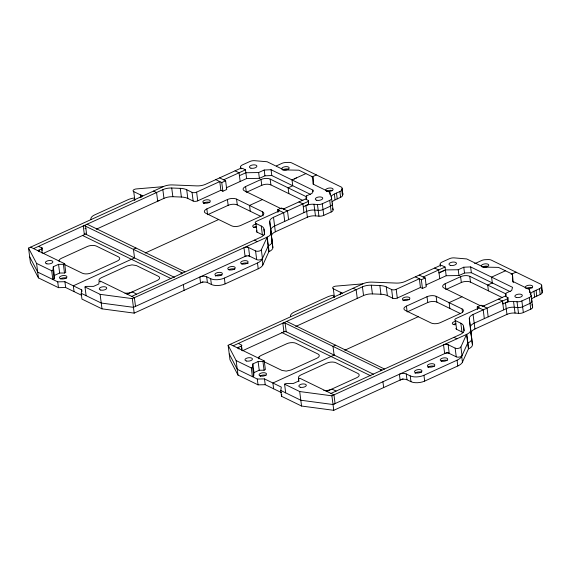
<?xml version="1.0" encoding="UTF-8"?>
<svg xmlns="http://www.w3.org/2000/svg" width="571" height="571" viewBox="0 0 571 571"><rect width="100%" height="100%" fill="white"/><g stroke="black" fill="none" stroke-linecap="round" stroke-linejoin="round"><path stroke-width="0.86" d="M54.109 278.876L52.989 270.176L53.281 266.736L58.542 264.337L63.381 264.323L64.666 263.731L65.779 272.431L64.494 273.017L59.655 273.031L54.395 275.436L54.109 278.876L52.818 279.462L51.704 270.768L36.573 263.395L28.55 248.085L163.434 186.56A9.828 4.432 -7.3 0 1 172.314 184.918L196.767 185.896A9.828 4.432 -7.3 0 0 205.646 184.255L240.213 168.481L242.497 168.381L245.487 169.844L246.608 178.545L226.28 187.816M253.681 376.068L252.568 367.374L252.853 363.927L258.121 361.529L262.953 361.514L264.237 360.929L265.358 369.623L264.066 370.215L259.234 370.229L253.967 372.627L253.681 376.068L252.396 376.653L251.283 367.96L236.151 360.587L228.129 345.277L363.013 283.751A9.828 4.432 -7.3 0 1 371.885 282.117L396.345 283.088A9.828 4.432 -7.3 0 0 405.217 281.446L439.784 265.679L442.068 265.579L445.066 267.035L446.179 275.736L425.859 285.008M483.073 306.17L504.935 296.192L507.933 297.648L507.64 298.726L473.073 314.493A9.828 4.432 -7.3 0 0 469.305 318.618L470.561 330.166A9.828 4.432 -7.3 0 1 466.793 334.292L333.964 394.882L299.903 378.295L298.619 378.88L298.426 381.157L293.166 383.562L285.857 383.584L284.565 384.169L285.686 392.869M306.085 199.322L306.548 195.874L312.094 193.348L312.958 190.129L271.047 169.715L264.195 170.022L258.649 172.549L245.858 172.742L239.427 175.675L240.177 181.478M505.656 296.513L506.127 293.073L511.673 290.539L512.537 287.327L470.618 266.914L463.766 267.214L458.22 269.74L445.437 269.933L439.006 272.867L445.437 269.933M202.969 281.753L134.185 313.129L101.981 308.847L81.953 299.09L81.21 293.287L81.739 289.911L64.901 281.71L57.721 281.853L37.686 272.096L29.663 256.786M403.09 378.701L333.764 410.321L301.559 406.038L281.524 396.281L280.782 390.478L281.317 387.102L264.48 378.901L257.293 379.044L237.265 369.287L229.242 353.977M281.524 396.281L281.796 394.597M303.929 212.526L303.294 206.781L308.44 204.432L308.354 200.457L305.364 199.001L283.494 208.979M308.44 204.432L308.354 200.457M332.022 202.013A9.828 4.432 -7.3 0 1 335.077 199.864L340.637 197.323A4.918 2.22 -7.3 0 0 342.493 195.653L341.743 189.85L342.108 188.516A4.918 2.22 -7.3 0 0 341.115 186.974L291.71 162.906A4.918 2.22 -7.3 0 0 288.462 162.392L285.621 162.521A4.918 2.22 -7.3 0 0 282.017 163.335L276.457 165.868M342.493 195.653L342.85 194.326L342.108 188.516M498.504 299.133L502.501 301.074L502.873 303.972L508.012 301.624L507.933 297.648M531.594 299.204A9.828 4.432 -7.3 0 1 534.656 297.056L540.216 294.522A4.918 2.22 -7.3 0 0 542.065 292.852L541.322 287.042L541.679 285.707A4.918 2.22 -7.3 0 0 540.694 284.165L491.281 260.105A4.918 2.22 -7.3 0 0 488.034 259.584L485.2 259.712A4.918 2.22 -7.3 0 0 481.596 260.526L476.036 263.067A9.828 4.432 -7.3 0 1 474.601 263.631M542.065 292.852L542.421 291.517L541.679 285.707M248.321 255.558L256.686 259.634A3.276 1.477 -7.3 0 0 259.976 259.834A3.276 1.477 -7.3 0 0 262.439 258.449L261.325 249.748L267.214 237.101A9.828 4.432 -7.3 0 0 270.982 232.975L269.733 221.427A9.828 4.432 -7.3 0 1 273.502 217.301L308.069 201.527M86.107 295.671L84.993 286.977L100.125 294.343L132.329 298.626L266.985 237.208L268.841 251.711L262.867 264.944A12.84 5.789 -7.3 0 1 258.22 268.791L225.102 283.894A9.828 4.432 -7.3 0 1 211.398 284.501L207.409 282.559A4.918 2.213 -7.3 0 0 200.557 282.859L199.814 277.056A4.918 2.213 -7.3 0 1 206.666 276.757L210.656 278.698A9.828 4.432 -7.3 0 0 224.36 278.091L257.478 262.988A12.84 5.789 -7.3 0 0 262.125 259.141L268.327 245.801A9.828 4.432 -7.3 0 0 272.096 241.676L270.847 230.127A9.828 4.432 -7.3 0 1 274.615 226.002L306.648 211.391A8.194 3.697 -7.3 0 1 314.714 210.064L318.197 210.356A4.918 2.22 -7.3 0 0 323.036 209.564L330.459 206.174A4.918 2.22 -7.3 0 0 332.301 203.926M447.236 352.428L456.258 356.825A3.276 1.477 -7.3 0 0 459.555 357.025A3.276 1.477 -7.3 0 0 462.018 355.64L460.904 346.94L466.557 334.399L468.42 348.91L462.446 362.142A12.84 5.789 -7.3 0 1 457.792 365.982L424.681 381.093A9.828 4.432 -7.3 0 1 410.977 381.692L406.98 379.751A4.918 2.213 -7.3 0 0 400.128 380.05L399.386 374.248A4.918 2.213 -7.3 0 1 406.238 373.948L410.228 375.889A9.828 4.432 -7.3 0 0 423.932 375.29L457.05 360.187A12.84 5.789 -7.3 0 0 461.703 356.34L467.678 343.107M258.834 358.802L258.656 357.66L259.455 356.482L261.125 355.433L286.849 343.699A6.552 2.955 -7.3 0 1 295.985 343.299L317.94 353.991A6.552 2.955 -7.3 0 1 316.784 358.281L291.06 370.015L286.257 371.1L281.924 370.415L263.888 361.636M258.656 357.66L259.455 356.482M181.043 273.588L181.657 273.024L181.328 272.517L181.514 273.959M140.188 197.166L141.422 196.053L140.944 195.104L133.735 191.592A3.276 1.477 -7.3 0 1 133.414 190.036A3.276 1.477 -7.3 0 1 136.433 188.922L163.206 186.667M294.251 179.037L296.463 177.895M268.841 251.711L269.077 251.604A9.828 4.432 -7.3 0 0 272.845 247.479L269.733 221.427M219.635 177.874L225.624 180.793L226.737 189.486L222.876 191.249L220.884 190.279L197.73 200.835A3.276 1.477 -7.3 0 1 193.162 201.035L187.816 198.437A13.104 5.91 -7.3 0 0 181.378 197.052L172.842 196.71A9.828 4.432 -7.3 0 0 163.977 198.358L96.299 229.221M30.606 247.15L33.596 248.606L162.849 189.651A9.828 4.432 -7.3 0 1 171.728 188.009L180.265 188.351A13.104 5.91 -7.3 0 1 186.703 189.736L192.049 192.341A3.276 1.477 -7.3 0 0 196.617 192.134L219.764 181.578L221.762 182.549L225.624 180.793M33.596 248.606L37.793 250.648L41.647 248.885A1.642 0.742 -7.3 0 0 41.94 247.814L38.785 246.586M84.244 233.76L85.536 233.168M43.489 253.303L84.365 234.66A1.642 0.742 -7.3 0 1 86.171 234.417L174.462 277.328M223.625 179.815L245.487 169.844M246.608 178.545L259.391 178.352L264.937 175.825L271.789 175.525L310.581 194.418M281.567 208.75A6.552 2.955 -7.3 0 1 280.354 208.322L244.431 190.828A6.552 2.955 -7.3 0 1 245.587 186.539L261.018 179.501A6.552 2.955 -7.3 0 1 270.154 179.094L306.077 196.595L306.292 198.251M262.503 211.762A6.552 2.955 -7.3 0 1 261.347 216.052L240.769 225.438A6.552 2.955 -7.3 0 1 231.633 225.838L205.688 213.204A6.552 2.955 -7.3 0 1 206.845 208.915L227.422 199.529A6.552 2.955 -7.3 0 1 236.558 199.122L262.503 211.762L263.031 215.909M247.1 191.992L261.761 185.304A6.552 2.955 -7.3 0 1 270.897 184.904L302.916 200.5M208.379 214.361L228.164 205.332A6.552 2.955 -7.3 0 1 237.3 204.932L260.961 216.452M136.005 248.014L133.428 249.184L134.542 257.885L73.324 285.807L74.066 291.61M305.892 173.598L292.002 179.929L292.745 185.732L288.119 187.845L288.862 193.648M145.17 253.039L218.664 219.521M262.396 199.579L249.534 205.446L250.276 211.249M311.902 176.996L316.413 174.94M277.977 212.376L277.642 209.764L281.503 208.001L287.491 210.92L288.605 219.621M279.64 210.735L256.486 221.298A3.276 1.477 -7.3 0 0 255.908 223.439L257.029 232.14L262.375 234.745A13.104 5.91 -7.3 0 1 263.467 235.388M331.28 196.21A9.828 4.432 -7.3 0 1 334.335 194.054L339.895 191.521A4.918 2.22 -7.3 0 0 341.743 189.85M271.589 235.93A9.828 4.432 -7.3 0 1 275.358 231.805L307.391 217.194L305.906 205.589A8.194 3.697 -7.3 0 1 313.971 204.261L317.455 204.554A4.918 2.22 -7.3 0 0 322.287 203.761L329.717 200.371A4.918 2.22 -7.3 0 0 331.558 198.123L329.738 192.241L313.001 184.09L312.879 176.996L298.911 170.194L283.866 169.901L267.128 161.75L254.723 160.701A4.918 2.22 -7.3 0 0 249.884 161.5L242.461 164.883A4.918 2.22 -7.3 0 0 240.612 167.139L240.826 168.795M127.197 294.186L131.059 292.431A1.642 0.735 -7.3 0 1 133.343 292.331L136.576 294.208M307.391 217.194A8.194 3.697 -7.3 0 1 315.456 215.867L318.939 216.166A4.918 2.22 -7.3 0 0 323.778 215.367L331.201 211.984A4.918 2.22 -7.3 0 0 333.05 209.728L331.558 198.123M81.21 293.287L101.238 303.044L133.443 307.326L246.258 255.872M233.175 345.798L362.428 286.842A9.828 4.432 -7.3 0 1 371.3 285.207L379.836 285.55A13.104 5.91 -7.3 0 1 386.274 286.928L391.62 289.533A3.276 1.477 -7.3 0 0 396.188 289.333L419.342 278.769L420.456 287.47L397.302 298.033A3.276 1.477 -7.3 0 1 392.734 298.233L387.388 295.628A13.104 5.91 -7.3 0 0 380.95 294.251L372.413 293.908A9.828 4.432 -7.3 0 0 363.541 295.542L295.771 326.455M237.365 347.839L241.226 346.083A1.642 0.742 -7.3 0 0 241.512 345.005L238.321 343.457M242.382 350.808L285.257 331.251L373.398 374.212M423.204 277.014L445.066 267.035M415.353 276.828L421.341 279.74L425.195 277.984L426.309 286.685L422.454 288.441L420.206 287.349M446.179 275.736L458.97 275.543L464.516 273.017L471.368 272.717L510.174 291.617M479.933 305.521L444.01 288.02A6.552 2.955 -7.3 0 1 445.159 283.73L460.597 276.692A6.552 2.955 -7.3 0 1 469.733 276.293L505.656 293.787L505.97 296.27M462.082 308.954A6.552 2.955 -7.3 0 1 460.925 313.243L440.348 322.629A6.552 2.955 -7.3 0 1 431.212 323.036L405.267 310.396A6.552 2.955 -7.3 0 1 406.416 306.106L427.001 296.72A6.552 2.955 -7.3 0 1 436.137 296.32L462.082 308.954L462.503 312.273M502.494 297.691L470.475 282.095A6.552 2.955 -7.3 0 0 461.339 282.495L445.901 289.54L445.159 283.73M407.159 311.916L427.743 302.53A6.552 2.955 -7.3 0 1 436.879 302.123L460.533 313.643M335.577 345.205L333.007 346.383L334.121 355.083M505.471 270.79L491.581 277.121L492.323 282.923M334.263 355.012L272.895 383.005L273.645 388.808M344.763 350.223L418.236 316.712M461.968 296.77L449.106 302.637L449.848 308.44M492.545 282.823L487.691 285.036L488.433 290.846M511.138 274.344L515.991 272.131M477.556 309.568L477.22 306.955L481.075 305.2L487.063 308.112L488.176 316.812M479.212 307.933L456.065 318.49A3.276 1.477 -7.3 0 0 455.487 320.631L456.6 329.331L461.946 331.937A13.104 5.91 -7.3 0 1 463.038 332.586M530.209 294.593A9.828 4.432 -7.3 0 1 533.906 291.253L539.474 288.712A4.918 2.22 -7.3 0 0 541.322 287.042M466.793 334.292L468.648 348.802A9.828 4.432 -7.3 0 0 472.417 344.67L471.168 333.129A9.828 4.432 -7.3 0 1 474.936 328.996L506.969 314.385L505.485 302.78A8.194 3.697 -7.3 0 1 513.543 301.452L517.026 301.752A4.918 2.22 -7.3 0 0 521.865 300.953L529.288 297.57A4.918 2.22 -7.3 0 0 531.137 295.314L529.317 289.44L512.58 281.289L512.458 274.187L498.483 267.385L483.444 267.092L466.707 258.941L454.302 257.892A4.918 2.22 -7.3 0 0 449.463 258.692L442.033 262.075A4.918 2.22 -7.3 0 0 440.191 264.33L440.405 265.986M326.776 391.378L330.638 389.622A1.642 0.735 -7.3 0 1 332.922 389.522L336.112 391.078M330.966 393.426L460.219 334.47A9.828 4.432 -7.3 0 0 463.987 330.345L463.552 326.319A13.104 5.91 -7.3 0 0 460.833 323.236L455.487 320.631M506.969 314.385A8.194 3.697 -7.3 0 1 515.035 313.065L518.511 313.358A4.918 2.22 -7.3 0 0 523.35 312.565L530.78 309.175A4.918 2.22 -7.3 0 0 532.622 306.92L531.137 295.314M280.782 390.478L300.817 400.235L333.014 404.518L446.865 352.592M51.704 270.768L52.989 270.176M84.993 286.977L86.278 286.392L93.587 286.371L98.854 283.965L99.04 281.689L100.332 281.103L134.385 297.691L135.498 306.384M251.283 367.96L252.568 367.374M284.565 384.169L299.696 391.542L331.901 395.817L333.956 394.882L335.077 403.583L333.014 404.518M128.489 293.601L126.205 293.701M159.038 200.599L157.246 201.013L157.675 201.22L156.561 192.527L153.57 191.064M362.778 283.858L336.012 286.114A3.276 1.477 -7.3 0 0 332.986 287.227A3.276 1.477 -7.3 0 0 333.314 288.79L334.428 297.491M28.55 248.085L30.406 262.589L38.435 277.899L58.463 287.656L65.651 287.513L81.717 295.335M228.129 345.277L229.985 359.78L238.007 375.09L258.042 384.847L265.222 384.704L281.296 392.534M124.985 293.266L129.125 293.009L131.401 292.259L157.125 280.525A6.552 2.955 -7.3 0 0 158.274 276.236L136.326 265.544L131.994 264.858L127.19 265.943L101.467 277.677A6.552 2.955 -7.3 0 0 100.31 281.967M182.327 273.002L84.451 225.688L83.252 225.959L84.365 234.66M246.544 246.536L255.572 250.926A3.276 1.477 -7.3 0 0 258.863 251.133A3.276 1.477 -7.3 0 0 261.325 249.748M235.066 170.836L239.056 172.777L239.427 175.675M298.933 201.934L302.923 203.883L303.294 206.781M434.638 268.027L438.635 269.969L439.749 278.669M419.207 275.065L425.195 277.984M215.774 179.637L219.764 181.578L220.884 190.279M277.642 209.764L283.63 212.683L284.743 221.377M477.22 306.955L483.209 309.875L484.322 318.575M255.908 223.439L261.254 226.045A13.104 5.91 -7.3 0 1 263.973 229.121L264.644 234.346M254.352 240.148L257.35 241.604M353.142 288.262L356.14 289.718L357.253 298.419M453.931 337.34L456.921 338.803M333.314 288.79L342.336 293.187M446.115 343.728L455.144 348.124A3.276 1.477 -7.3 0 0 458.442 348.324A3.276 1.477 -7.3 0 0 460.904 346.94M87.106 224.203L184.897 271.825M286.685 321.394L384.476 369.023M284.108 322.565L381.899 370.194M84.537 225.374L85.3 225.752M84.908 228.272L85.907 228.757M82.559 235.48L170.943 278.52M281.539 332.379L370.95 375.925M37.793 250.648L64.666 263.731M230.177 344.342L264.237 360.929M64.316 264.437L82.345 273.224A6.552 2.955 -7.3 0 0 91.481 272.817L117.212 261.09A6.552 2.955 -7.3 0 0 118.361 256.793L96.406 246.108A6.552 2.955 -7.3 0 0 87.27 246.508L61.547 258.242A6.552 2.955 -7.3 0 0 59.256 261.611M140.944 195.104L142.764 195.996M38.785 251.133L38.457 250.612L39.078 250.062L39.299 251.797M531.358 299.44L531.879 301.117A4.918 2.22 -7.3 0 1 530.031 303.372L522.608 306.755A4.918 2.22 -7.3 0 1 517.769 307.555L514.285 307.255A8.194 3.69 -7.3 0 0 508.062 307.905L474.187 323.193A9.828 4.432 -7.3 0 0 470.418 327.319L471.675 338.867A9.828 4.432 -7.3 0 1 467.906 342.993M531.915 304.629L532.622 306.92M440.191 264.33L440.698 265.979M332.572 208.201L333.05 209.728M240.612 167.139L241.126 168.788M539.474 288.712L540.216 294.522M536.062 290.268L536.804 296.078M533.906 291.253L534.656 297.056M529.317 289.44L529.738 292.752M529.288 297.57L530.78 309.175M521.865 300.953L523.35 312.565M517.026 301.752L518.511 313.358M512.458 274.187L513.243 282.652M513.543 301.452L515.035 313.065M507.64 298.726L508.012 301.624M502.501 301.074L503.615 309.775M470.618 266.914L471.368 272.717M469.733 276.293L470.475 282.095M473.073 314.493L474.936 328.996M463.766 267.214L464.516 273.017M469.305 318.618L471.168 333.129M470.561 330.166L472.417 344.67M460.597 276.692L461.339 282.495M458.22 269.74L458.97 275.543M463.552 326.319L464.109 330.666M460.833 323.236L461.946 331.937M461.703 356.34L462.446 362.142M457.05 360.187L457.792 365.982M455.144 348.124L456.258 356.825M436.137 296.32L436.879 302.123M427.001 296.72L427.743 302.53M421.341 279.74L422.454 288.441M423.932 375.29L424.681 381.093M406.416 306.106L407.059 311.081M410.228 375.889L410.977 381.692M396.188 289.333L397.302 298.033M406.238 373.948L406.98 379.751M391.62 289.533L392.734 298.233M386.274 286.928L387.388 295.628M379.836 285.55L380.95 294.251M371.3 285.207L372.413 293.908M382.927 381.756L383.669 387.559M362.428 286.842L363.541 295.542M339.895 191.521L340.637 197.323M336.483 193.077L337.233 198.879M334.335 194.054L335.077 199.864M329.738 192.241L330.059 194.732M329.717 200.371L331.201 211.984M340.566 293.951L340.345 292.209A3.276 1.477 -7.3 0 1 339.766 294.358M322.287 203.761L323.778 215.367M317.455 204.554L318.939 216.166M312.879 176.996L313.65 184.576M312.958 190.129L313.172 191.792M313.971 204.261L315.456 215.867M306.548 195.874L306.763 197.537M331.901 395.817L333.764 410.321M298.619 378.88L298.954 381.492M299.696 391.542L301.559 406.038M271.047 169.715L271.789 175.525M270.154 179.094L270.897 184.904M273.502 217.301L275.358 231.805M264.195 170.022L264.937 175.825M270.982 232.975L272.845 247.479M261.018 179.501L261.761 185.304M267.214 237.101L269.077 251.604M258.649 172.549L259.391 178.352M263.973 229.121L264.637 234.888M261.254 226.045L262.375 234.745M262.125 259.141L262.867 264.944M257.478 262.988L258.22 268.791M255.572 250.926L256.686 259.634M245.587 186.539L246.329 192.341M262.953 361.514L264.066 370.215M264.48 378.901L265.222 384.704M258.121 361.529L259.234 370.229M236.558 199.122L237.3 204.932M257.293 379.044L258.042 384.847M252.853 363.927L253.967 372.627M227.422 199.529L228.164 205.332M221.762 182.549L222.876 191.249M241.847 347.618L242.068 349.359M241.226 346.083L241.783 350.43M238.878 348.988L238.649 347.247A1.642 0.742 -7.3 0 0 238.364 348.324M236.151 360.587L238.007 375.09M224.36 278.091L225.102 283.894M206.845 208.915L207.587 214.717M210.656 278.698L211.398 284.501M196.617 192.134L197.73 200.835M206.666 276.757L207.409 282.559M192.049 192.341L193.162 201.035M186.703 189.736L187.816 198.437M180.265 188.351L181.378 197.052M171.728 188.009L172.842 196.71M183.348 284.565L184.09 290.368M162.849 189.651L163.963 198.351M140.766 195.018L141.101 197.63M133.735 191.592L134.849 200.3A3.276 1.477 -7.3 0 1 134.528 198.737M132.329 298.626L134.185 313.129M131.43 296.556L260.64 237.279A9.828 4.432 -7.3 0 0 264.409 233.146M100.125 294.343L101.981 308.847M85.536 225.859L86.649 234.56M81.739 289.911L81.953 291.567M63.381 264.323L64.494 273.017M64.901 281.71L65.651 287.513M58.542 264.337L59.655 273.031M57.721 281.853L58.463 287.656M53.281 266.736L54.395 275.436M41.94 247.814L42.268 250.426M41.647 248.885L42.204 253.239M36.573 263.395L38.435 277.899M257.029 232.14A3.276 1.477 -7.3 0 1 256.772 230.52M282.003 169.366A3.769 1.699 -7.3 0 1 285.6 166.632A3.769 1.699 -7.3 0 1 288.783 168.795A3.769 1.699 -7.3 0 1 282.495 169.701M203.412 203.54A3.769 1.699 -7.3 0 1 209.835 202.484M282.773 169.951A3.769 1.699 -7.3 0 1 288.712 169.33M284.686 209.015A6.552 2.955 -7.3 0 1 283.038 208.979M256.001 227.551A3.769 1.699 -7.3 0 1 252.725 226.195A3.769 1.699 -7.3 0 1 255.965 224.16M326.405 191.085A3.769 1.699 -7.3 0 1 328.532 188.152A3.769 1.699 -7.3 0 1 333.021 189.729A3.769 1.699 -7.3 0 1 327.097 191.328M342.372 193.091A4.918 2.22 -7.3 0 1 342.85 194.326M253.788 227.401A3.769 1.699 -7.3 0 1 256.258 226.487M326.676 191.328A3.769 1.699 -7.3 0 1 332.622 190.714M60.526 278.834A3.769 1.699 -7.3 0 1 66.464 278.22M90.946 219.421A9.828 4.432 -7.3 0 1 94.636 214.917L127.754 199.814A12.84 5.789 -7.3 0 1 133.842 198.023M215.488 276.136A3.769 1.699 -7.3 0 1 221.919 275.079M241.697 263.966A3.769 1.699 -7.3 0 1 248.135 263.681M228.835 269.826A3.769 1.699 -7.3 0 1 234.781 269.212M298.747 378.238A6.552 2.955 -7.3 0 1 301.038 374.876L326.762 363.142A6.552 2.955 -7.3 0 1 335.898 362.735L357.853 373.427A6.552 2.955 -7.3 0 1 356.697 377.717L330.973 389.451A6.552 2.955 -7.3 0 1 323.757 390.421M333.871 297.048A3.276 1.477 -7.3 0 1 334.106 295.935M290.525 316.62A9.828 4.432 -7.3 0 1 294.208 312.109L327.326 297.006A12.84 5.789 -7.3 0 1 333.414 295.221M482.074 266.9A3.769 1.699 -7.3 0 1 484.201 263.966A3.769 1.699 -7.3 0 1 488.69 265.536A3.769 1.699 -7.3 0 1 482.766 267.142M402.983 300.731A3.769 1.699 -7.3 0 1 409.407 299.675M483.037 266.757A3.769 1.699 -7.3 0 1 487.591 266.279M260.098 376.032A3.769 1.699 -7.3 0 1 266.043 375.411M415.067 373.327A3.769 1.699 -7.3 0 1 421.491 372.271M441.276 361.157A3.769 1.699 -7.3 0 1 447.214 360.537M427.929 367.46A3.769 1.699 -7.3 0 1 434.353 366.404M456.6 329.331A3.276 1.477 -7.3 0 1 455.943 328.304M328.061 390.792A1.642 0.742 -7.3 0 1 325.777 390.892M380.907 369.701A1.642 0.742 -7.3 0 1 380.614 370.779M484.258 306.206A6.552 2.955 -7.3 0 1 481.853 306.085M455.579 324.742A3.769 1.699 -7.3 0 1 452.303 323.386A3.769 1.699 -7.3 0 1 455.537 321.359M525.484 287.941A3.769 1.699 -7.3 0 1 529.081 285.207A3.769 1.699 -7.3 0 1 532.272 287.37A3.769 1.699 -7.3 0 1 525.984 288.276M542.286 290.66A4.918 2.22 -7.3 0 1 542.421 291.517M453.36 324.592A3.769 1.699 -7.3 0 1 455.836 323.678M526.255 288.526A3.769 1.699 -7.3 0 1 532.193 287.905M245.109 247.329L243.974 247.707L245.087 256.408A3.276 1.477 -7.3 0 1 249.655 256.208L248.542 247.507A3.276 1.477 -7.3 0 0 245.109 247.329M449.227 353.399L448.114 344.698A3.276 1.477 -7.3 0 0 443.546 344.898L444.659 353.599A3.276 1.477 -7.3 0 1 449.227 353.399M286.221 331.751L285.107 323.05A1.642 0.742 -7.3 0 0 282.823 323.15L283.937 331.858A1.642 0.742 -7.3 0 1 286.221 331.751M250.897 168.181A3.769 1.699 -7.3 0 0 256.871 166.425A3.769 1.699 -7.3 0 0 251.704 165.162A3.769 1.699 -7.3 0 0 250.897 168.181M204.311 203.098A3.769 1.699 -7.3 0 0 210.292 201.342A3.769 1.699 -7.3 0 0 205.125 200.078A3.769 1.699 -7.3 0 0 204.311 203.098M316.755 200.257A3.769 1.699 -7.3 0 0 322.729 198.501A3.769 1.699 -7.3 0 0 317.569 197.238A3.769 1.699 -7.3 0 0 316.755 200.257M46.858 263.823A3.769 1.699 -7.3 0 0 52.839 262.068A3.769 1.699 -7.3 0 0 47.671 260.804A3.769 1.699 -7.3 0 0 46.858 263.823M60.947 278.841A3.769 1.699 -7.3 0 0 66.921 277.085A3.769 1.699 -7.3 0 0 61.761 275.814A3.769 1.699 -7.3 0 0 60.947 278.841M100.746 290.068A3.769 1.699 -7.3 0 0 106.727 288.312A3.769 1.699 -7.3 0 0 101.559 287.042A3.769 1.699 -7.3 0 0 100.746 290.068M216.395 275.7A3.769 1.699 -7.3 0 0 222.376 273.944A3.769 1.699 -7.3 0 0 217.208 272.674A3.769 1.699 -7.3 0 0 216.395 275.7M242.118 263.966A3.769 1.699 -7.3 0 0 248.1 262.21A3.769 1.699 -7.3 0 0 242.932 260.947A3.769 1.699 -7.3 0 0 242.118 263.966M229.256 269.833A3.769 1.699 -7.3 0 0 235.238 268.077A3.769 1.699 -7.3 0 0 230.07 266.814A3.769 1.699 -7.3 0 0 229.256 269.833M403.89 300.289A3.769 1.699 -7.3 0 0 409.871 298.533A3.769 1.699 -7.3 0 0 404.703 297.27A3.769 1.699 -7.3 0 0 403.89 300.289M450.469 265.379A3.769 1.699 -7.3 0 0 456.45 263.624A3.769 1.699 -7.3 0 0 451.283 262.353A3.769 1.699 -7.3 0 0 450.469 265.379M260.519 376.032A3.769 1.699 -7.3 0 0 266.5 374.276A3.769 1.699 -7.3 0 0 261.332 373.013A3.769 1.699 -7.3 0 0 260.519 376.032M246.436 361.015A3.769 1.699 -7.3 0 0 252.411 359.259A3.769 1.699 -7.3 0 0 247.25 357.996A3.769 1.699 -7.3 0 0 246.436 361.015M415.973 372.892A3.769 1.699 -7.3 0 0 421.948 371.136A3.769 1.699 -7.3 0 0 416.787 369.872A3.769 1.699 -7.3 0 0 415.973 372.892M441.697 361.157A3.769 1.699 -7.3 0 0 447.671 359.402A3.769 1.699 -7.3 0 0 442.511 358.138A3.769 1.699 -7.3 0 0 441.697 361.157M428.835 367.025A3.769 1.699 -7.3 0 0 434.809 365.269A3.769 1.699 -7.3 0 0 429.649 364.005A3.769 1.699 -7.3 0 0 428.835 367.025M516.327 297.448A3.769 1.699 -7.3 0 0 522.308 295.692A3.769 1.699 -7.3 0 0 517.14 294.429A3.769 1.699 -7.3 0 0 516.327 297.448M300.325 387.259A3.769 1.699 -7.3 0 0 306.299 385.504A3.769 1.699 -7.3 0 0 301.131 384.24A3.769 1.699 -7.3 0 0 300.325 387.259"/></g></svg>
